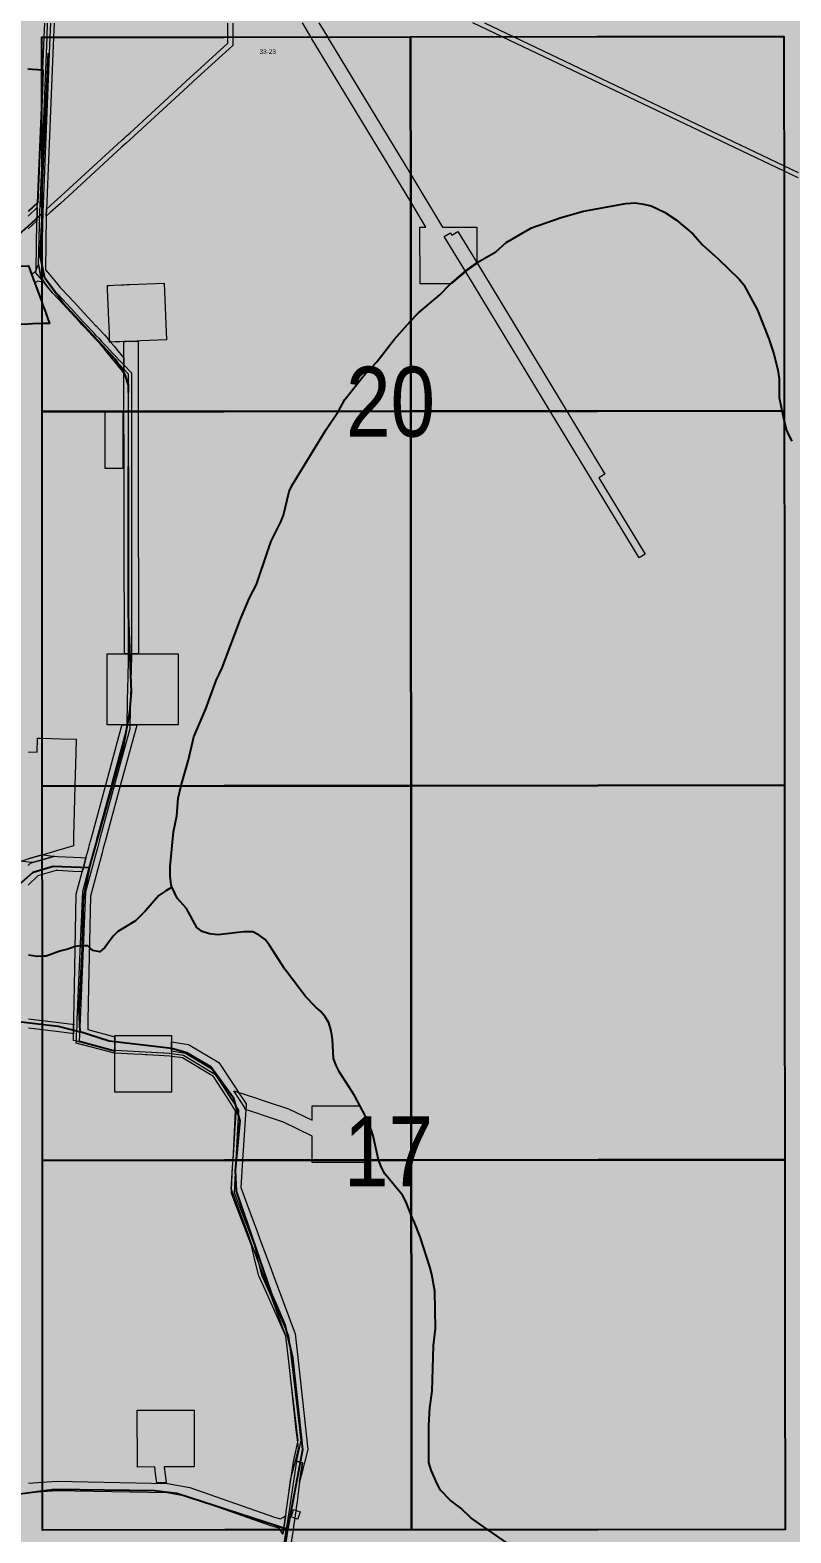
# Model space of a CAD drawing. Extents: x 520549 to 522128, y 6027808 to 6029983.
# Drawn here: x 520816.8 to 520980.3, y 6028506.5 to 6028829.4 of the extents above; entities that cross this region are included whole.
import ezdxf
from ezdxf.enums import TextEntityAlignment as Align

# ---------------------------------------------------------------- set-up
doc = ezdxf.new("R2010")
doc.units = 0
doc.header["$LTSCALE"] = 5
doc.linetypes.add('DASHED2', pattern=[9.525, 6.35, -3.175])
doc.layers.add('AS-ROUTEMAP', color=35, linetype='Continuous', lineweight=0)
for name, color, linetype in [('DML', 35, 'Continuous'), ('Quarters', 8, 'Continuous'), ('RoadSeg', 57, 'DASHED2'), ('S-7', 6, 'Continuous'), ('T-WATER', 160, 'Continuous'), ('T-WATER-H', 133, 'Continuous')]:
    doc.layers.add(name, color=color, linetype=linetype)
doc.layers.add('ROUTE-MAP-BACKGROUND-H', color=7, linetype='Continuous', true_color=0xf0ebff)
doc.styles.add('120', font='ARIALN.TTF', dxfattribs={"height": 13})
doc.styles.add('80L', font='ARIALN.TTF', dxfattribs={"height": 10})

msp = doc.modelspace()

# ---------------------------------------------------------------- hatches: boundary and pattern name
at = {"layer": 'ROUTE-MAP-BACKGROUND-H'}
h = msp.add_hatch(color=256, dxfattribs=at)
h.dxf.hatch_style = 1
h.paths.add_polyline_path([(520630.49, 6029199.99), (520630.49, 6029147.72), (520648.82, 6029147.71), (520648.95, 6028175.05), (521624.83, 6028176.24), (521907.38, 6028177.2), (521907.38, 6029199.99)])
at = {"layer": 'T-WATER-H'}
h = msp.add_hatch(color=256, dxfattribs=at)
h.dxf.hatch_style = 1
h.paths.add_polyline_path([(521305.77, 6028449.09), (521292.35, 6028437.71), (521291.02, 6028437.28), (521289.68, 6028436.46), (521288.58, 6028435.42), (521287.86, 6028434.11), (521287.65, 6028432.3), (521288.84, 6028424.1), (521288.99, 6028423.03), (521289.17, 6028421.04), (521289.1, 6028419), (521288.7, 6028417.39), (521286.4, 6028411.42), (521285.52, 6028410.14), (521284.25, 6028409.33), (521277.64, 6028407.15), (521272.17, 6028406.04), (521267.29, 6028404.36), (521260.61, 6028400.4), (521257.1, 6028397.63), (521254.33, 6028396), (521249.7, 6028393.99), (521244.89, 6028392.4), (521243.19, 6028391.99), (521241.3, 6028391.71), (521237.17, 6028391.56), (521235.35, 6028391.71), (521233.6, 6028392.05), (521227.53, 6028394.21), (521226.21, 6028395.02), (521225.12, 6028395.95), (521223.88, 6028397.53), (521221.67, 6028400.78), (521217.77, 6028405.34), (521215.61, 6028406.6), (521212.29, 6028408.4), (521209.81, 6028410.11), (521208.88, 6028411.22), (521206.31, 6028417.26), (521204.98, 6028424.02), (521204.89, 6028424.46), (521204.67, 6028426.52), (521204.22, 6028441.04), (521203.26, 6028453.18), (521203, 6028463.58), (521203.27, 6028467.3), (521203.74, 6028468.96), (521204.81, 6028471.97), (521206.21, 6028474.69), (521208.02, 6028477.05), (521212.29, 6028481.06), (521212.98, 6028482.44), (521212.37, 6028483.98), (521204.29, 6028486.37), (521195.05, 6028489.56), (521193.78, 6028490.36), (521192.64, 6028491.35), (521189.59, 6028494.57), (521186.03, 6028497.37), (521181.95, 6028499.85), (521180.53, 6028500.55), (521178.92, 6028501.08), (521177.12, 6028501.36), (521175.11, 6028501.25), (521171.95, 6028500.08), (521170.2, 6028499.62), (521161.45, 6028497.68), (521158.43, 6028496.56), (521156.94, 6028495.84), (521155.62, 6028494.96), (521154.53, 6028493.97), (521152.62, 6028491.69), (521151.92, 6028490.32), (521150.99, 6028487.14), (521150.33, 6028485.69), (521147.4, 6028480.23), (521146.51, 6028478.98), (521144.53, 6028476.73), (521143.62, 6028475.69), (521142.37, 6028474.73), (521141.52, 6028474.33), (521136.47, 6028471.94), (521135.17, 6028471.12), (521131.94, 6028467.76), (521130.84, 6028466.82), (521128.33, 6028465.17), (521125.63, 6028463.66), (521122.74, 6028462.38), (521118.81, 6028460.11), (521116.89, 6028459.86), (521115.37, 6028459.28), (521112.67, 6028457.71), (521109.01, 6028454.9), (521107.69, 6028454.1), (521100.71, 6028450.46), (521099.14, 6028449.84), (521097.29, 6028449.82), (521095.53, 6028450.13), (521092.38, 6028451.02), (521090.54, 6028451.15), (521088.6, 6028450.99), (521086.74, 6028450.67), (521080.27, 6028448.71), (521074.11, 6028448.39), (521072.24, 6028448.17), (521068.64, 6028447.42), (521065.32, 6028446.35), (521063.83, 6028445.69), (521061.27, 6028444.07), (521057.34, 6028441.36), (521055.94, 6028440.67), (521049.29, 6028438.45), (521047.82, 6028437.82), (521046.52, 6028437.04), (521044.14, 6028435.23), (521042.61, 6028434.52), (521029.02, 6028430.96), (521027.12, 6028430.76), (521025.07, 6028430.81), (521021.48, 6028431.41), (521017.21, 6028433.17), (521015.91, 6028434.02), (521014.72, 6028435.05), (521012.74, 6028437.25), (521009.28, 6028440.21), (521007.22, 6028442.24), (521002.32, 6028445.7), (521000.83, 6028446.4), (520996.09, 6028447.84), (520989.09, 6028451.03), (520985.71, 6028453.03), (520981.98, 6028454.22), (520978.96, 6028455.56), (520978.26, 6028455.87), (520975.72, 6028457.34), (520972.13, 6028460.13), (520970.23, 6028462.35), (520967.31, 6028467.75), (520966.21, 6028470.72), (520965.76, 6028474.59), (520965.49, 6028480.64), (520965.22, 6028482.53), (520964.47, 6028483.8), (520961.95, 6028485.43), (520959.02, 6028486.61), (520954.28, 6028487.92), (520949.79, 6028489.59), (520941.66, 6028491.85), (520940.21, 6028492.41), (520936.03, 6028494.35), (520929.16, 6028497.97), (520922.6, 6028502.02), (520919.44, 6028504.21), (520915.09, 6028507.22), (520911.49, 6028509.72), (520909.36, 6028511.78), (520907.05, 6028513.49), (520904.98, 6028515.67), (520904.24, 6028517), (520902.98, 6028519.96), (520902.45, 6028521.59), (520902.47, 6028529.64), (520902.72, 6028533.38), (520903.2, 6028536.93), (520903.51, 6028546.74), (520903.89, 6028550.39), (520903.73, 6028558.41), (520903.15, 6028562.02), (520902.69, 6028563.67), (520900.62, 6028570.09), (520899.4, 6028573.15), (520898.64, 6028574.87), (520898.61, 6028574.94), (520897.56, 6028577.69), (520896.81, 6028579.06), (520893.05, 6028583.62), (520892.29, 6028585.02), (520891.68, 6028586.65), (520890.5, 6028591.78), (520889.44, 6028594.95), (520886.48, 6028600.44), (520883.27, 6028605.5), (520882.54, 6028606.88), (520881.97, 6028608.43), (520881.74, 6028612.48), (520881.47, 6028614.39), (520880.97, 6028616.05), (520880.23, 6028617.34), (520879.27, 6028618.55), (520878.11, 6028619.53), (520875.99, 6028621.76), (520875.1, 6028622.91), (520871.55, 6028627.6), (520868.2, 6028632.84), (520867.3, 6028634), (520866.05, 6028634.9), (520864.67, 6028635.61), (520862.69, 6028635.63), (520857.12, 6028634.99), (520855.32, 6028635.21), (520853.8, 6028635.72), (520852.62, 6028636.54), (520850.42, 6028640.62), (520848.43, 6028642.9), (520847.23, 6028645.28), (520847.08, 6028645.71), (520846.87, 6028647.61), (520846.89, 6028649.67), (520847.61, 6028657.13), (520848.3, 6028660.54), (520848.63, 6028664.35), (520849.22, 6028667.06), (520850.85, 6028672.56), (520851.96, 6028677.55), (520854.52, 6028683.58), (520856.75, 6028689.65), (520858.09, 6028692.33), (520862.04, 6028702.83), (520863.93, 6028707.4), (520865.43, 6028710.29), (520867.87, 6028717.53), (520867.99, 6028717.88), (520868.14, 6028718.33), (520868.42, 6028719.13), (520868.57, 6028719.56), (520870.67, 6028723.72), (520871.25, 6028725.18), (520872.47, 6028730.24), (520873.1, 6028731.62), (520880.39, 6028743.57), (520883.04, 6028747.55), (520884.44, 6028750.03), (520888.3, 6028754.92), (520891.29, 6028758.12), (520895.04, 6028762.95), (520898.49, 6028766.81), (520900.23, 6028768.62), (520904.87, 6028772.53), (520907, 6028774.76), (520910.51, 6028777.73), (520912.89, 6028779.44), (520916.87, 6028781.77), (520919.13, 6028783.74), (520924.53, 6028786.9), (520930.88, 6028789.16), (520935.74, 6028790.52), (520944.79, 6028792.14), (520946.81, 6028792.26), (520948.6, 6028792.02), (520950.24, 6028791.63), (520953.09, 6028790.26), (520955.63, 6028788.63), (520959.18, 6028785.64), (520961.27, 6028783.29), (520964.68, 6028780.27), (520969.17, 6028775.86), (520970.14, 6028774.64), (520973.1, 6028769.21), (520975.54, 6028763.05), (520976.62, 6028759.83), (520977.49, 6028756.36), (520977.73, 6028754.43), (520977.78, 6028750.43), (520978.36, 6028747.64), (520978.74, 6028745.64), (520979.33, 6028743.41), (520979.76, 6028742.42), (520980.45, 6028741.05), (520981.77, 6028739.3), (520984.4, 6028736.79), (520986.85, 6028735.08), (520989.94, 6028734.07), (520992.84, 6028732.88), (520996.35, 6028732.15), (521001.93, 6028731.53), (521006.98, 6028730.58), (521008.88, 6028730.42), (521020.97, 6028730.5), (521022.77, 6028730.22), (521026.11, 6028729.53), (521035.28, 6028726.18), (521037.25, 6028726.31), (521038.94, 6028726.77), (521040.08, 6028727.73), (521042.69, 6028731.37), (521043.76, 6028732.33), (521046.51, 6028733.75), (521049.64, 6028734.85), (521054.77, 6028736.03), (521056.71, 6028736.25), (521061, 6028736.27), (521062.72, 6028736.17), (521064.3, 6028735.68), (521067.05, 6028734.22), (521069.52, 6028732.47), (521070.6, 6028731.51), (521073.6, 6028728.21), (521075.39, 6028725.72), (521077.49, 6028723.47), (521080.06, 6028719.63), (521080.48, 6028719.23), (521081.28, 6028718.46), (521081.71, 6028718.03), (521082.06, 6028717.66), (521083.31, 6028716.39), (521085.1, 6028713.92), (521088.18, 6028710.35), (521093.65, 6028702.91), (521097.06, 6028699.76), (521100.04, 6028696.26), (521102.23, 6028694.18), (521103.21, 6028692.97), (521105.82, 6028689.06), (521108.66, 6028685.37), (521110.8, 6028683.11), (521113.56, 6028679.57), (521116.76, 6028676.27), (521118.48, 6028673.57), (521121.3, 6028670.01), (521122.92, 6028667.33), (521125.28, 6028663.27), (521127.88, 6028659.25), (521130.18, 6028654.89), (521133.4, 6028649.3), (521134.14, 6028647.85), (521135.41, 6028644.6), (521136.21, 6028643.12), (521138.95, 6028639.3), (521141.34, 6028636.63), (521144.37, 6028633.69), (521148.09, 6028631.25), (521154.14, 6028626.61), (521161.1, 6028620.79), (521167.44, 6028616), (521171.44, 6028613.69), (521175.94, 6028611.9), (521177.55, 6028611.46), (521184.6, 6028610.33), (521192.29, 6028607.72), (521196.68, 6028605.6), (521201.41, 6028603.88), (521205.73, 6028601.78), (521208.35, 6028600.23), (521210.77, 6028598.32), (521214.71, 6028595.82), (521217.02, 6028593.66), (521220.48, 6028590.79), (521223.32, 6028586.97), (521223.65, 6028586.61), (521224.32, 6028585.89), (521228.64, 6028581.55), (521232.18, 6028578.57), (521237.41, 6028573.13), (521242.07, 6028567.2), (521243.78, 6028564.47), (521248.71, 6028558.58), (521249.82, 6028557.6), (521253.58, 6028554.86), (521255.73, 6028552.86), (521257.1, 6028551.95), (521261.39, 6028550.07), (521263.98, 6028548.24), (521267.12, 6028544.97), (521270.02, 6028541.28), (521273.31, 6028538.1), (521277.58, 6028533.63), (521282.68, 6028527.81), (521283.34, 6028526.37), (521285.18, 6028519.42), (521285.81, 6028517.73), (521287.98, 6028513.53), (521290.45, 6028507.58), (521291.96, 6028504.63), (521292, 6028504.57), (521294.58, 6028500.64), (521295.27, 6028499.28), (521296.11, 6028498.09), (521297.12, 6028497.07), (521298.69, 6028494.13), (521304.02, 6028487.18), (521305.51, 6028485.62), (521307.05, 6028483.69), (521309.16, 6028480.79), (521311.54, 6028476.82), (521314.16, 6028473.06), (521316.54, 6028468.92), (521317.13, 6028467.32), (521316.94, 6028465.47), (521315.46, 6028462.81), (521313.75, 6028458.33), (521312.87, 6028457.18), (521310.67, 6028454.95), (521308.9, 6028452.63), (521307.1, 6028450.77)])
h = msp.add_hatch(color=256, dxfattribs=at)
h.dxf.hatch_style = 1
h.paths.add_polyline_path([(521305.77, 6028449.09), (521292.35, 6028437.71), (521291.02, 6028437.28), (521289.68, 6028436.46), (521288.58, 6028435.42), (521287.86, 6028434.11), (521287.65, 6028432.3), (521288.84, 6028424.1), (521288.99, 6028423.03), (521289.17, 6028421.04), (521289.1, 6028419), (521288.7, 6028417.39), (521286.4, 6028411.42), (521285.52, 6028410.14), (521284.25, 6028409.33), (521277.64, 6028407.15), (521272.17, 6028406.04), (521267.29, 6028404.36), (521260.61, 6028400.4), (521257.1, 6028397.63), (521254.33, 6028396), (521249.7, 6028393.99), (521244.89, 6028392.4), (521243.19, 6028391.99), (521241.3, 6028391.71), (521237.17, 6028391.56), (521235.35, 6028391.71), (521233.6, 6028392.05), (521227.53, 6028394.21), (521226.21, 6028395.02), (521225.12, 6028395.95), (521223.88, 6028397.53), (521221.67, 6028400.78), (521217.77, 6028405.34), (521215.61, 6028406.6), (521212.29, 6028408.4), (521209.81, 6028410.11), (521208.88, 6028411.22), (521206.31, 6028417.26), (521204.98, 6028424.02), (521204.89, 6028424.46), (521204.67, 6028426.52), (521204.22, 6028441.04), (521203.26, 6028453.18), (521203, 6028463.58), (521203.27, 6028467.3), (521203.74, 6028468.96), (521204.81, 6028471.97), (521206.21, 6028474.69), (521208.02, 6028477.05), (521212.29, 6028481.06), (521212.98, 6028482.44), (521212.37, 6028483.98), (521204.29, 6028486.37), (521195.05, 6028489.56), (521193.78, 6028490.36), (521192.64, 6028491.35), (521189.59, 6028494.57), (521186.03, 6028497.37), (521181.95, 6028499.85), (521180.53, 6028500.55), (521178.92, 6028501.08), (521177.12, 6028501.36), (521175.11, 6028501.25), (521171.95, 6028500.08), (521170.2, 6028499.62), (521161.45, 6028497.68), (521158.43, 6028496.56), (521156.94, 6028495.84), (521155.62, 6028494.96), (521154.53, 6028493.97), (521152.62, 6028491.69), (521151.92, 6028490.32), (521150.99, 6028487.14), (521150.33, 6028485.69), (521147.4, 6028480.23), (521146.51, 6028478.98), (521144.53, 6028476.73), (521143.62, 6028475.69), (521142.37, 6028474.73), (521141.52, 6028474.33), (521136.47, 6028471.94), (521135.17, 6028471.12), (521131.94, 6028467.76), (521130.84, 6028466.82), (521128.33, 6028465.17), (521125.63, 6028463.66), (521122.74, 6028462.38), (521118.81, 6028460.11), (521116.89, 6028459.86), (521115.37, 6028459.28), (521112.67, 6028457.71), (521109.01, 6028454.9), (521107.69, 6028454.1), (521100.71, 6028450.46), (521099.14, 6028449.84), (521097.29, 6028449.82), (521095.53, 6028450.13), (521092.38, 6028451.02), (521090.54, 6028451.15), (521088.6, 6028450.99), (521086.74, 6028450.67), (521080.27, 6028448.71), (521074.11, 6028448.39), (521072.24, 6028448.17), (521068.64, 6028447.42), (521065.32, 6028446.35), (521063.83, 6028445.69), (521061.27, 6028444.07), (521057.34, 6028441.36), (521055.94, 6028440.67), (521049.29, 6028438.45), (521047.82, 6028437.82), (521046.52, 6028437.04), (521044.14, 6028435.23), (521042.61, 6028434.52), (521029.02, 6028430.96), (521027.12, 6028430.76), (521025.07, 6028430.81), (521021.48, 6028431.41), (521017.21, 6028433.17), (521015.91, 6028434.02), (521014.72, 6028435.05), (521012.74, 6028437.25), (521009.28, 6028440.21), (521007.22, 6028442.24), (521002.32, 6028445.7), (521000.83, 6028446.4), (520996.09, 6028447.84), (520989.09, 6028451.03), (520985.71, 6028453.03), (520981.98, 6028454.22), (520978.96, 6028455.56), (520978.26, 6028455.87), (520975.72, 6028457.34), (520972.13, 6028460.13), (520970.23, 6028462.35), (520967.31, 6028467.75), (520966.21, 6028470.72), (520965.76, 6028474.59), (520965.49, 6028480.64), (520965.22, 6028482.53), (520964.47, 6028483.8), (520961.95, 6028485.43), (520959.02, 6028486.61), (520954.28, 6028487.92), (520949.79, 6028489.59), (520941.66, 6028491.85), (520940.21, 6028492.41), (520936.03, 6028494.35), (520929.16, 6028497.97), (520922.6, 6028502.02), (520919.44, 6028504.21), (520915.09, 6028507.22), (520911.49, 6028509.72), (520909.36, 6028511.78), (520907.05, 6028513.49), (520904.98, 6028515.67), (520904.24, 6028517), (520902.98, 6028519.96), (520902.45, 6028521.59), (520902.47, 6028529.64), (520902.72, 6028533.38), (520903.2, 6028536.93), (520903.51, 6028546.74), (520903.89, 6028550.39), (520903.73, 6028558.41), (520903.15, 6028562.02), (520902.69, 6028563.67), (520900.62, 6028570.09), (520899.4, 6028573.15), (520898.64, 6028574.87), (520898.61, 6028574.94), (520897.56, 6028577.69), (520896.81, 6028579.06), (520893.05, 6028583.62), (520892.29, 6028585.02), (520891.68, 6028586.65), (520890.5, 6028591.78), (520889.44, 6028594.95), (520886.48, 6028600.44), (520883.27, 6028605.5), (520882.54, 6028606.88), (520881.97, 6028608.43), (520881.74, 6028612.48), (520881.47, 6028614.39), (520880.97, 6028616.05), (520880.23, 6028617.34), (520879.27, 6028618.55), (520878.11, 6028619.53), (520875.99, 6028621.76), (520875.1, 6028622.91), (520871.55, 6028627.6), (520868.2, 6028632.84), (520867.3, 6028634), (520866.05, 6028634.9), (520864.67, 6028635.61), (520862.69, 6028635.63), (520857.12, 6028634.99), (520855.32, 6028635.21), (520853.8, 6028635.72), (520852.62, 6028636.54), (520850.42, 6028640.62), (520848.43, 6028642.9), (520847.23, 6028645.28), (520847.08, 6028645.71), (520846.87, 6028647.61), (520846.89, 6028649.67), (520847.61, 6028657.13), (520848.3, 6028660.54), (520848.63, 6028664.35), (520849.22, 6028667.06), (520850.85, 6028672.56), (520851.96, 6028677.55), (520854.52, 6028683.58), (520856.75, 6028689.65), (520858.09, 6028692.33), (520862.04, 6028702.83), (520863.93, 6028707.4), (520865.43, 6028710.29), (520867.87, 6028717.53), (520867.99, 6028717.88), (520868.14, 6028718.33), (520868.42, 6028719.13), (520868.57, 6028719.56), (520870.67, 6028723.72), (520871.25, 6028725.18), (520872.47, 6028730.24), (520873.1, 6028731.62), (520880.39, 6028743.57), (520883.04, 6028747.55), (520884.44, 6028750.03), (520888.3, 6028754.92), (520891.29, 6028758.12), (520895.04, 6028762.95), (520898.49, 6028766.81), (520900.23, 6028768.62), (520904.87, 6028772.53), (520907, 6028774.76), (520910.51, 6028777.73), (520912.89, 6028779.44), (520916.87, 6028781.77), (520919.13, 6028783.74), (520924.53, 6028786.9), (520930.88, 6028789.16), (520935.74, 6028790.52), (520944.79, 6028792.14), (520946.81, 6028792.26), (520948.6, 6028792.02), (520950.24, 6028791.63), (520953.09, 6028790.26), (520955.63, 6028788.63), (520959.18, 6028785.64), (520961.27, 6028783.29), (520964.68, 6028780.27), (520969.17, 6028775.86), (520970.14, 6028774.64), (520973.1, 6028769.21), (520975.54, 6028763.05), (520976.62, 6028759.83), (520977.49, 6028756.36), (520977.73, 6028754.43), (520977.78, 6028750.43), (520978.36, 6028747.64), (520978.74, 6028745.64), (520979.33, 6028743.41), (520979.76, 6028742.42), (520980.45, 6028741.05), (520981.77, 6028739.3), (520984.4, 6028736.79), (520986.85, 6028735.08), (520989.94, 6028734.07), (520992.84, 6028732.88), (520996.35, 6028732.15), (521001.93, 6028731.53), (521006.98, 6028730.58), (521008.88, 6028730.42), (521020.97, 6028730.5), (521022.77, 6028730.22), (521026.11, 6028729.53), (521035.28, 6028726.18), (521037.25, 6028726.31), (521038.94, 6028726.77), (521040.08, 6028727.73), (521042.69, 6028731.37), (521043.76, 6028732.33), (521046.51, 6028733.75), (521049.64, 6028734.85), (521054.77, 6028736.03), (521056.71, 6028736.25), (521061, 6028736.27), (521062.72, 6028736.17), (521064.3, 6028735.68), (521067.05, 6028734.22), (521069.52, 6028732.47), (521070.6, 6028731.51), (521073.6, 6028728.21), (521075.39, 6028725.72), (521077.49, 6028723.47), (521080.06, 6028719.63), (521080.48, 6028719.23), (521081.28, 6028718.46), (521081.71, 6028718.03), (521082.06, 6028717.66), (521083.31, 6028716.39), (521085.1, 6028713.92), (521088.18, 6028710.35), (521093.65, 6028702.91), (521097.06, 6028699.76), (521100.04, 6028696.26), (521102.23, 6028694.18), (521103.21, 6028692.97), (521105.82, 6028689.06), (521108.66, 6028685.37), (521110.8, 6028683.11), (521113.56, 6028679.57), (521116.76, 6028676.27), (521118.48, 6028673.57), (521121.3, 6028670.01), (521122.92, 6028667.33), (521125.28, 6028663.27), (521127.88, 6028659.25), (521130.18, 6028654.89), (521133.4, 6028649.3), (521134.14, 6028647.85), (521135.41, 6028644.6), (521136.21, 6028643.12), (521138.95, 6028639.3), (521141.34, 6028636.63), (521144.37, 6028633.69), (521148.09, 6028631.25), (521154.14, 6028626.61), (521161.1, 6028620.79), (521167.44, 6028616), (521171.44, 6028613.69), (521175.94, 6028611.9), (521177.55, 6028611.46), (521184.6, 6028610.33), (521192.29, 6028607.72), (521196.68, 6028605.6), (521201.41, 6028603.88), (521205.73, 6028601.78), (521208.35, 6028600.23), (521210.77, 6028598.32), (521214.71, 6028595.82), (521217.02, 6028593.66), (521220.48, 6028590.79), (521223.32, 6028586.97), (521223.65, 6028586.61), (521224.32, 6028585.89), (521228.64, 6028581.55), (521232.18, 6028578.57), (521237.41, 6028573.13), (521242.07, 6028567.2), (521243.78, 6028564.47), (521248.71, 6028558.58), (521249.82, 6028557.6), (521253.58, 6028554.86), (521255.73, 6028552.86), (521257.1, 6028551.95), (521261.39, 6028550.07), (521263.98, 6028548.24), (521267.12, 6028544.97), (521270.02, 6028541.28), (521273.31, 6028538.1), (521277.58, 6028533.63), (521282.68, 6028527.81), (521283.34, 6028526.37), (521285.18, 6028519.42), (521285.81, 6028517.73), (521287.98, 6028513.53), (521290.45, 6028507.58), (521291.96, 6028504.63), (521292, 6028504.57), (521294.58, 6028500.64), (521295.27, 6028499.28), (521296.11, 6028498.09), (521297.12, 6028497.07), (521298.69, 6028494.13), (521304.02, 6028487.18), (521305.51, 6028485.62), (521307.05, 6028483.69), (521309.16, 6028480.79), (521311.54, 6028476.82), (521314.16, 6028473.06), (521316.54, 6028468.92), (521317.13, 6028467.32), (521316.94, 6028465.47), (521315.46, 6028462.81), (521313.75, 6028458.33), (521312.87, 6028457.18), (521310.67, 6028454.95), (521308.9, 6028452.63), (521307.1, 6028450.77)])

# ---------------------------------------------------------------- linework, layer by layer
at = {"layer": 'AS-ROUTEMAP', "flags": 128}
for points in [[(520821.96, 6028830.89), (520821.84, 6028827.87), (520820.33, 6028790.89), (520820.27, 6028789.39), (520820.09, 6028777.91), (520820.53, 6028777.39), (520820.62, 6028777.28), (520822.72, 6028774.7), (520823.21, 6028774.17), (520823.56, 6028773.8), (520826.25, 6028770.91), (520827.64, 6028769.42), (520828.33, 6028768.67), (520828.41, 6028768.58), (520830.14, 6028766.72), (520830.8, 6028766.01), (520831.05, 6028765.75), (520831.6, 6028765.16), (520832.78, 6028763.89), (520833.28, 6028763.36), (520833.6, 6028762.97), (520833.87, 6028762.64), (520834.1, 6028762.36), (520834.84, 6028761.46), (520835.66, 6028760.47), (520835.95, 6028760.12), (520836.71, 6028759.2), (520836.93, 6028758.93), (520836.94, 6028757.44), (520836.94, 6028756.55), (520836.94, 6028756.55), (520836.94, 6028755.8), (520836.72, 6028756.07), (520835.95, 6028756.98), (520835.13, 6028757.98), (520834.31, 6028758.97), (520833.07, 6028760.46), (520832.27, 6028761.45), (520831.77, 6028762.02), (520831.6, 6028762.21), (520830.88, 6028762.98), (520830.13, 6028763.78), (520829.33, 6028764.62), (520828.39, 6028765.65), (520827.98, 6028766.1), (520827.49, 6028766.63), (520826.35, 6028767.85), (520825.67, 6028768.57), (520822.83, 6028771.62), (520821.69, 6028772.85), (520820.4, 6028774.41), (520819.75, 6028775.2), (520819.69, 6028775.27), (520819.37, 6028775.66), (520818.05, 6028777.25), (520818.06, 6028777.75), (520818.21, 6028788.41), (520818.29, 6028790.3), (520818.33, 6028791.25), (520818.37, 6028792.26), (520819.35, 6028816.2), (520819.53, 6028820.71), (520819.54, 6028820.88), (520819.83, 6028827.87), (520819.95, 6028830.89)], [(520871.12, 6028506.2), (520871.26, 6028507.11), (520871.28, 6028507.25), (520871.45, 6028508.4), (520871.63, 6028509.62), (520871.72, 6028510.18), (520871.82, 6028511), (520871.97, 6028512.01), (520872.12, 6028513.01), (520872.34, 6028514.53), (520873.41, 6028521.76), (520873.46, 6028522.11), (520874.29, 6028525.95), (520874.38, 6028526.37), (520874.13, 6028528.54), (520873.97, 6028529.89), (520872.75, 6028540.11), (520872.37, 6028543.33), (520871.73, 6028548.75), (520867.42, 6028558.4), (520865.93, 6028561.73), (520865.19, 6028564.77), (520864.34, 6028568.26), (520862.93, 6028571.96), (520860.87, 6028577.36), (520860.04, 6028579.51), (520860.08, 6028580.29), (520860.32, 6028585.08), (520860.41, 6028586.55), (520860.95, 6028597.18), (520859.13, 6028600), (520856.21, 6028604.53), (520849.56, 6028608.53), (520847.15, 6028608.88), (520846.75, 6028608.94), (520841.97, 6028609.2), (520841.61, 6028609.22), (520840.88, 6028609.26), (520839.06, 6028609.36), (520835, 6028609.57), (520834.61, 6028609.6), (520826.71, 6028611.72), (520826.73, 6028612.14), (520826.79, 6028613.58), (520826.87, 6028615.31), (520826.93, 6028616.81), (520828.1, 6028644.31), (520829.37, 6028648.99), (520829.64, 6028649.99), (520830.48, 6028653.09), (520830.75, 6028654.07), (520831.12, 6028655.46), (520831.15, 6028655.54), (520834.25, 6028666.98), (520834.59, 6028668.23), (520837.61, 6028679.32), (520837.63, 6028680.11), (520837.64, 6028680.45), (520837.82, 6028688.73), (520837.85, 6028689.74), (520837.96, 6028694.74), (520837.96, 6028695.37), (520837.95, 6028705.62), (520837.94, 6028736.16), (520837.94, 6028736.92), (520837.94, 6028747.43), (520837.94, 6028755.5), (520836.94, 6028756.55), (520836.72, 6028756.79), (520835.95, 6028757.59), (520835.21, 6028758.37), (520834.37, 6028759.26), (520833.1, 6028760.61), (520832.27, 6028761.46), (520831.77, 6028762.02), (520831.6, 6028762.21), (520830.88, 6028762.98), (520830.13, 6028763.78), (520829.33, 6028764.62), (520828.39, 6028765.65), (520827.98, 6028766.1), (520827.49, 6028766.63), (520826.35, 6028767.85), (520825.67, 6028768.57), (520822.83, 6028771.62), (520821.69, 6028772.85), (520820.41, 6028774.5), (520819.88, 6028775.18), (520819.7, 6028775.44), (520819.37, 6028775.89), (520819.3, 6028775.99), (520819.1, 6028776.27), (520818.79, 6028778.04), (520818.61, 6028779.02), (520818.9, 6028790.27), (520819.36, 6028801.46), (520820.44, 6028827.87), (520820.56, 6028830.89)], [(520821.17, 6028830.89), (520821.05, 6028827.87), (520819.51, 6028790.25), (520819.36, 6028784.53), (520819.23, 6028779.07), (520819.37, 6028778.27), (520819.67, 6028776.51), (520819.74, 6028776.43), (520820.45, 6028775.49), (520822.16, 6028773.24), (520822.8, 6028772.55), (520826.32, 6028768.77), (520828.29, 6028766.66), (520828.35, 6028766.59), (520829.2, 6028765.68), (520829.78, 6028765.04), (520830.13, 6028764.68), (520830.88, 6028763.87), (520831.6, 6028763.11), (520832.23, 6028762.43), (520832.42, 6028762.22), (520833.26, 6028761.33), (520834.53, 6028759.99), (520835.37, 6028759.1), (520835.96, 6028758.48), (520836.72, 6028757.67), (520836.94, 6028757.44), (520838.55, 6028755.74), (520838.55, 6028747.43), (520838.55, 6028736.91), (520838.55, 6028736.15), (520838.57, 6028695.37), (520838.57, 6028694.73), (520838.45, 6028689.67), (520838.43, 6028688.67), (520838.24, 6028680.11), (520838.22, 6028679.24), (520834.89, 6028666.98), (520831.73, 6028655.37), (520831.72, 6028655.31), (520831.33, 6028653.9), (520831.07, 6028652.93), (520828.71, 6028644.2), (520827.53, 6028616.75), (520827.46, 6028615.25), (520827.43, 6028614.43), (520827.38, 6028613.39), (520827.33, 6028612.18), (520834.7, 6028610.19), (520835, 6028610.18), (520837.69, 6028610.03), (520840.24, 6028609.89), (520846.84, 6028609.53), (520847.15, 6028609.49), (520849.76, 6028609.11), (520856.64, 6028604.97), (520859.95, 6028599.83), (520861, 6028598.21), (520861.17, 6028597.95), (520861.56, 6028597.34), (520861, 6028586.55), (520860.64, 6028579.6), (520861.43, 6028577.57), (520864.92, 6028568.44), (520865.76, 6028564.98), (520866.5, 6028561.93), (520868.81, 6028556.75), (520872.31, 6028548.91), (520874.63, 6028529.41), (520874.79, 6028528.06), (520874.99, 6028526.34), (520874.05, 6028522), (520874.03, 6028521.88), (520872.91, 6028514.33), (520872.69, 6028512.82), (520872.54, 6028511.81), (520872.39, 6028510.8), (520872.21, 6028509.62), (520872.18, 6028509.44), (520871.96, 6028508.22), (520871.83, 6028507.54), (520871.75, 6028507.11), (520871.74, 6028507.06), (520871.34, 6028504.09)], [(520860.33, 6028830.92), (520860.33, 6028827.91), (520860.34, 6028827.54), (520860.34, 6028826.12), (520852.77, 6028819.18), (520849.73, 6028816.39), (520838.2, 6028805.83), (520837.44, 6028805.13), (520836.98, 6028804.71), (520836.44, 6028804.22), (520826.87, 6028795.44), (520823.3, 6028792.17), (520821.21, 6028790.26), (520821.05, 6028790.1), (520820.27, 6028789.39), (520820.33, 6028790.89), (520821.11, 6028791.61), (520821.28, 6028791.77), (520823.37, 6028793.68), (520826.94, 6028796.96), (520836.44, 6028805.66), (520836.98, 6028806.16), (520837.44, 6028806.58), (520838.2, 6028807.27), (520851.19, 6028819.18), (520853.47, 6028821.27), (520859.27, 6028826.59), (520859.27, 6028827.53), (520859.27, 6028827.91), (520859.26, 6028830.92)], [(520878.87, 6028830.94), (520880.45, 6028828.34), (520880.7, 6028827.93), (520880.93, 6028827.55), (520898.58, 6028798.36), (520898.58, 6028798.36), (520905.41, 6028787.07), (520906.3, 6028787.07), (520906.58, 6028787.07), (520906.93, 6028787.07), (520912.77, 6028787.08), (520912.78, 6028779.43), (520912.78, 6028779.21), (520910.61, 6028777.66), (520910.4, 6028777.48), (520907.32, 6028774.87), (520900.58, 6028774.86), (520900.57, 6028787.06), (520900.97, 6028787.07), (520901.85, 6028787.07), (520898.58, 6028792.47), (520877.36, 6028827.55), (520877.14, 6028827.92), (520876.89, 6028828.34), (520875.31, 6028830.94)], [(520981.82, 6028797.64), (520978.81, 6028799.08), (520918.25, 6028827.96), (520911.94, 6028830.98)], [(520914.41, 6028830.98), (520920.73, 6028827.97), (520978.8, 6028800.26), (520981.82, 6028798.82)], [(520816.34, 6028789.43), (520818.33, 6028791.25), (520818.29, 6028790.3), (520818.21, 6028788.41), (520816.34, 6028786.7)], [(520816.39, 6028674.32), (520818.33, 6028674.27), (520818.4, 6028677.27), (520819.41, 6028677.25), (520823.3, 6028677.13), (520826.7, 6028677.06), (520826.7, 6028677.06), (520826.62, 6028674.02), (520826.42, 6028666.97), (520826.13, 6028656.13), (520826.11, 6028654.09), (520822.98, 6028653.19), (520822.69, 6028653.1), (520821.54, 6028652.77), (520819.6, 6028652.21), (520819.56, 6028652.2), (520819.42, 6028652.16), (520816.4, 6028651.29)], [(520816.41, 6028649.91), (520816.9, 6028650.39), (520817.32, 6028650.51), (520819.42, 6028651.12), (520821.32, 6028651.66), (520821.75, 6028651.79), (520821.92, 6028651.83), (520822.05, 6028651.87), (520822.69, 6028651.84), (520826.09, 6028651.67), (520827.78, 6028651.58), (520828.8, 6028651.53), (520828.39, 6028650.01), (520828.12, 6028649.01), (520828.12, 6028649.01), (520827.98, 6028648.5), (520826.07, 6028648.6), (520822.66, 6028648.79), (520822.41, 6028648.8), (520819.42, 6028647.94), (520818.47, 6028647.67), (520816.41, 6028645.67)], [(520816.42, 6028616.95), (520819.31, 6028616.6), (520819.44, 6028616.58), (520822.41, 6028616.22), (520825.8, 6028615.8), (520825.97, 6028615.78), (520826.16, 6028615.76), (520826.15, 6028615.38), (520826.15, 6028615.38), (520826.12, 6028613.79), (520826.12, 6028613.73), (520825.79, 6028613.77), (520822.4, 6028614.19), (520821.18, 6028614.34), (520819.44, 6028614.55), (520816.42, 6028614.92)], [(520871.12, 6028506.2), (520871.26, 6028507.11), (520871.28, 6028507.25), (520871.45, 6028508.4), (520871.63, 6028509.62), (520871.72, 6028510.19), (520871.82, 6028511), (520871.9, 6028511.46), (520871.97, 6028512.01), (520872.11, 6028513.02), (520872.3, 6028514.54), (520872.73, 6028517.82), (520872.96, 6028518.74), (520873.79, 6028521.94), (520874.03, 6028521.88), (520875.35, 6028521.54), (520874.71, 6028517.45), (520874.24, 6028513.86), (520874.22, 6028513.69), (520874.08, 6028512.71), (520874.03, 6028512.34), (520873.91, 6028511.32), (520873.9, 6028511.2), (520873.77, 6028510.32), (520873.67, 6028509.63), (520873.59, 6028509.14), (520873.49, 6028508.41), (520873.29, 6028507.11), (520872.83, 6028504.09)], [(520816.46, 6028517.14), (520819.48, 6028517.35), (520822.49, 6028517.56), (520846.34, 6028517.12), (520851.14, 6028516.25), (520851.14, 6028516.25), (520869.33, 6028509.83), (520870.61, 6028509.47), (520871.12, 6028509.8), (520871.72, 6028510.18), (520871.63, 6028509.62), (520871.45, 6028508.4), (520871.28, 6028507.25), (520871.26, 6028507.11), (520871.12, 6028506.2), (520870.54, 6028507.11), (520870.31, 6028507.46), (520868.72, 6028507.92), (520850.63, 6028514.29), (520846.14, 6028515.1), (520822.54, 6028515.55), (520819.48, 6028515.33), (520816.47, 6028515.12)]]:
    msp.add_lwpolyline(points, dxfattribs=at)
for points in [[(520908.71, 6028786.14), (520912.78, 6028779.43), (520932.13, 6028747.52), (520940.32, 6028734.01), (520939.02, 6028733.22), (520948.98, 6028716.79), (520947.68, 6028716), (520928.57, 6028747.52), (520910.4, 6028777.48), (520905.79, 6028785.08), (520907.1, 6028785.87), (520907.41, 6028785.36), (520908.71, 6028786.14)], [(520819.37, 6028775.89), (520819.7, 6028775.44), (520819.88, 6028775.18), (520819.69, 6028775.21), (520819.37, 6028775.27), (520818.46, 6028775.44), (520817.8, 6028775.02), (520817.79, 6028775.07), (520817.68, 6028775.36), (520817.09, 6028776.94), (520817.76, 6028777.37), (520817.95, 6028777.5), (520818.61, 6028779.02), (520818.79, 6028778.04), (520819.1, 6028776.27), (520819.3, 6028775.99), (520819.37, 6028775.89)], [(520834.1, 6028762.36), (520833.88, 6028762.35), (520833.87, 6028762.64), (520833.82, 6028764), (520833.75, 6028765.85), (520833.71, 6028766.86), (520833.63, 6028768.87), (520833.45, 6028773.64), (520833.41, 6028774.54), (520833.75, 6028774.55), (520834.82, 6028774.59), (520836.44, 6028774.66), (520837.03, 6028774.68), (520837.51, 6028774.7), (520838.25, 6028774.73), (520845.6, 6028775.02), (520846.08, 6028762.83), (520840.52, 6028762.61), (520839.98, 6028762.59), (520839.76, 6028762.58), (520837.28, 6028762.48), (520836.93, 6028762.47), (520836.06, 6028762.43), (520835.04, 6028762.39), (520834.1, 6028762.36)], [(520840.1, 6028695.37), (520839.79, 6028695.37), (520838.57, 6028695.37), (520838.05, 6028695.37), (520837.96, 6028695.37), (520837.05, 6028695.36), (520837, 6028721.71), (520836.99, 6028729.56), (520836.97, 6028736.18), (520836.97, 6028736.95), (520836.97, 6028737.76), (520836.95, 6028747.43), (520836.94, 6028755.8), (520836.94, 6028756.55), (520836.94, 6028757.44), (520836.93, 6028758.93), (520836.93, 6028761.46), (520836.93, 6028762.47), (520837.28, 6028762.48), (520839.76, 6028762.58), (520839.98, 6028762.59), (520840.01, 6028747.43), (520840.02, 6028736.87), (520840.1, 6028695.37)], [(520835.41, 6028735.23), (520832.91, 6028735.23), (520832.91, 6028738.79), (520832.91, 6028740.65), (520832.91, 6028741.95), (520832.91, 6028747.43), (520835.96, 6028747.43), (520836.72, 6028747.43), (520836.72, 6028737.77), (520836.72, 6028736.95), (520836.72, 6028736.19), (520836.72, 6028735.23), (520836.11, 6028735.23), (520835.41, 6028735.23)], [(520848.6, 6028695.37), (520848.62, 6028680.12), (520841.58, 6028680.12), (520840.54, 6028680.11), (520839.75, 6028680.11), (520838.24, 6028680.11), (520837.63, 6028680.11), (520837.56, 6028680.11), (520836.55, 6028680.11), (520833.37, 6028680.11), (520833.36, 6028689.2), (520833.36, 6028690.2), (520833.35, 6028695.36), (520835.43, 6028695.36), (520836.74, 6028695.36), (520837.05, 6028695.36), (520837.96, 6028695.36), (520838.05, 6028695.36), (520838.57, 6028695.37), (520839.79, 6028695.37), (520840.1, 6028695.37), (520840.55, 6028695.37), (520848.6, 6028695.37)], [(520836.55, 6028680.11), (520837.56, 6028680.11), (520837.63, 6028680.11), (520838.24, 6028680.11), (520839.75, 6028680.11), (520839.58, 6028679.5), (520836.17, 6028666.98), (520832.91, 6028655.04), (520832.51, 6028653.58), (520832.25, 6028652.6), (520829.75, 6028643.32), (520829.37, 6028623.84), (520829.23, 6028616.59), (520829.2, 6028615.08), (520829.19, 6028614.63), (520835, 6028613.08), (520835, 6028612.7), (520835, 6028612.04), (520835, 6028610.99), (520835, 6028610.18), (520835, 6028609.92), (520826.73, 6028612.14), (520826.09, 6028612.31), (520826.12, 6028613.73), (520826.12, 6028613.79), (520826.15, 6028615.38), (520826.16, 6028615.76), (520826.18, 6028616.89), (520826.32, 6028624), (520826.71, 6028643.76), (520827.98, 6028648.5), (520828.12, 6028649.01), (520828.39, 6028650.01), (520828.8, 6028651.53), (520829.31, 6028653.42), (520829.57, 6028654.39), (520829.97, 6028655.86), (520832.99, 6028666.97), (520836.39, 6028679.5), (520836.55, 6028680.11)], [(520819.42, 6028651.12), (520817.32, 6028650.51), (520816.41, 6028650.63), (520814.85, 6028650.85), (520816.4, 6028651.29), (520819.42, 6028652.16), (520819.56, 6028652.2), (520819.6, 6028652.21), (520821.72, 6028651.92), (520822.05, 6028651.87), (520821.92, 6028651.83), (520821.75, 6028651.79), (520821.32, 6028651.66), (520819.42, 6028651.12)], [(520836.61, 6028601.16), (520835.01, 6028601.16), (520835, 6028608.47), (520835, 6028609.57), (520835, 6028609.92), (520835, 6028610.18), (520835, 6028610.99), (520835, 6028612.04), (520835, 6028612.7), (520835, 6028613.08), (520835, 6028613.36), (520835.72, 6028613.36), (520847.15, 6028613.37), (520847.15, 6028612.01), (520847.15, 6028611.69), (520847.15, 6028610.92), (520847.15, 6028609.98), (520847.15, 6028609.49), (520847.15, 6028608.88), (520847.15, 6028604.72), (520847.15, 6028603.02), (520847.15, 6028602.31), (520847.15, 6028601.76), (520847.15, 6028601.17), (520836.61, 6028601.16)], [(520874.91, 6028518.23), (520874.71, 6028517.45), (520875.35, 6028521.54), (520874.03, 6028521.88), (520873.79, 6028521.94), (520874.45, 6028524.51), (520874.29, 6028525.95), (520874, 6028528.63), (520873.85, 6028529.97), (520873.02, 6028537.46), (520872.37, 6028543.33), (520871.77, 6028548.79), (520870.68, 6028551.72), (520868.81, 6028556.75), (520865.76, 6028564.98), (520864.33, 6028568.82), (520863.78, 6028570.3), (520860.08, 6028580.29), (520860.06, 6028580.34), (520860.02, 6028580.44), (520860.08, 6028581.42), (520860.32, 6028585.08), (520860.42, 6028586.55), (520861.17, 6028597.95), (520861.18, 6028598.15), (520861.01, 6028598.41), (520860.07, 6028599.82), (520856.64, 6028604.97), (520855.9, 6028606.08), (520850.16, 6028609.52), (520847.15, 6028609.98), (520847.15, 6028610.92), (520847.15, 6028611.69), (520847.15, 6028612.01), (520850.85, 6028611.44), (520857.32, 6028607.57), (520860.59, 6028602.65), (520861.15, 6028601.81), (520861.61, 6028601.12), (520863.23, 6028598.68), (520863.2, 6028598.27), (520863.15, 6028597.41), (520862.44, 6028586.55), (520862.06, 6028580.73), (520862.51, 6028579.52), (520863.36, 6028577.21), (520865.59, 6028571.21), (520866.19, 6028569.59), (520868.16, 6028564.28), (520869.46, 6028560.78), (520872.37, 6028552.93), (520873.74, 6028549.26), (520874.45, 6028542.89), (520876.05, 6028528.39), (520876.2, 6028527.05), (520876.49, 6028524.37), (520874.91, 6028518.23)], [(520872.35, 6028597.61), (520877.41, 6028595.14), (520877.41, 6028596.67), (520877.41, 6028597.79), (520877.4, 6028598.26), (520887.71, 6028598.27), (520889.54, 6028594.87), (520889.61, 6028594.68), (520889.61, 6028586.57), (520889.61, 6028586.07), (520877.41, 6028586.06), (520877.41, 6028586.56), (520877.41, 6028591.75), (520871.21, 6028594.77), (520868.24, 6028595.74), (520867.14, 6028596.1), (520865.48, 6028596.65), (520864.38, 6028597.01), (520863.71, 6028597.23), (520863.15, 6028597.41), (520862.98, 6028597.46), (520862.99, 6028597.72), (520860.6, 6028601.45), (520861.21, 6028601.25), (520861.61, 6028601.12), (520862.15, 6028600.94), (520863.68, 6028600.44), (520864.78, 6028600.08), (520866.45, 6028599.54), (520867.54, 6028599.18), (520872.35, 6028597.61)], [(520852.03, 6028521.92), (520852.03, 6028520.65), (520851.15, 6028520.65), (520849.2, 6028520.65), (520848.19, 6028520.64), (520846.84, 6028520.64), (520845.61, 6028520.64), (520845.62, 6028520.53), (520845.8, 6028519.02), (520846.01, 6028517.24), (520843.99, 6028517.21), (520843.76, 6028519.14), (520843.58, 6028520.65), (520839.84, 6028520.63), (520839.84, 6028520.88), (520839.83, 6028532.83), (520852.02, 6028532.84), (520852.03, 6028521.92)], [(520874.41, 6028509.7), (520874.31, 6028509.41), (520874.14, 6028509.47), (520874.07, 6028509.49), (520873.61, 6028509.65), (520873.09, 6028509.84), (520872.87, 6028509.91), (520873.09, 6028510.55), (520873.18, 6028510.81), (520873.42, 6028511.5), (520873.87, 6028511.34), (520874.23, 6028511.21), (520874.62, 6028511.08), (520874.86, 6028510.99), (520874.41, 6028509.7)]]:
    msp.add_lwpolyline(points, close=True, dxfattribs=at)
at = {"layer": 'DML'}
msp.add_lwpolyline([(520816.33, 6028821.06), (520819.35, 6028820.89), (520819.54, 6028820.88), (520819.53, 6028820.71), (520819.35, 6028816.2), (520818.37, 6028792.26), (520816.34, 6028790.42)], dxfattribs=at)
msp.add_lwpolyline([(520813.33, 6028766.1), (520808.37, 6028765.91), (520804.66, 6028775.97), (520807.33, 6028778.41), (520816.35, 6028778.75), (520816.43, 6028778.75), (520817.09, 6028776.94), (520817.68, 6028775.36), (520817.79, 6028775.07), (520817.8, 6028775.02), (520819.37, 6028770.77), (520819.49, 6028770.44), (520820.17, 6028768.61), (520820.23, 6028768.43), (520820.25, 6028768.37), (520820.99, 6028766.38), (520819.37, 6028766.32), (520817.3, 6028766.25), (520816.35, 6028766.21), (520813.33, 6028766.1)], close=True, dxfattribs=at)
at = {"layer": 'Quarters', "color": 17}
for points in [[(520858.53, 6028667), (520819.42, 6028666.96), (520819.4, 6028707.19), (520819.38, 6028747.42), (520819.36, 6028787.64), (520819.34, 6028827.87), (520858.45, 6028827.91), (520898.56, 6028827.95), (520938.67, 6028827.99), (520978.78, 6028828.03), (520978.81, 6028787.8), (520978.84, 6028747.57), (520978.88, 6028707.34), (520978.91, 6028667.12), (520938.78, 6028667.08), (520898.66, 6028667.04)], [(520858.62, 6028507.1), (520819.49, 6028507.06), (520819.47, 6028546.28), (520819.45, 6028586.51), (520819.43, 6028626.74), (520819.42, 6028666.96), (520858.53, 6028667), (520898.66, 6028667.04), (520938.78, 6028667.08), (520978.91, 6028667.12), (520978.94, 6028626.89), (520978.97, 6028586.66), (520979, 6028546.43), (520979.03, 6028507.21), (520938.89, 6028507.17), (520898.75, 6028507.14)]]:
    msp.add_lwpolyline(points, close=True, dxfattribs=at)
at = {"layer": 'Quarters'}
for points in [[(520858.5, 6028747.45), (520819.38, 6028747.42), (520819.36, 6028787.64), (520819.34, 6028827.87), (520858.45, 6028827.91), (520898.56, 6028827.95), (520898.59, 6028787.71), (520898.62, 6028747.48)], [(520858.5, 6028747.45), (520819.38, 6028747.42), (520819.36, 6028787.64), (520819.34, 6028827.87), (520858.45, 6028827.91), (520898.56, 6028827.95), (520898.59, 6028787.71), (520898.62, 6028747.48)], [(520938.73, 6028747.53), (520898.62, 6028747.48), (520898.59, 6028787.71), (520898.56, 6028827.95), (520938.67, 6028827.99), (520978.78, 6028828.03), (520978.81, 6028787.8), (520978.84, 6028747.57)], [(520938.73, 6028747.53), (520898.62, 6028747.48), (520898.59, 6028787.71), (520898.56, 6028827.95), (520938.67, 6028827.99), (520978.78, 6028828.03), (520978.81, 6028787.8), (520978.84, 6028747.57)], [(520858.53, 6028667), (520819.42, 6028666.96), (520819.4, 6028707.19), (520819.38, 6028747.42), (520858.5, 6028747.45), (520898.62, 6028747.48), (520898.64, 6028707.26), (520898.66, 6028667.04)], [(520858.53, 6028667), (520819.42, 6028666.96), (520819.4, 6028707.19), (520819.38, 6028747.42), (520858.5, 6028747.45), (520898.62, 6028747.48), (520898.64, 6028707.26), (520898.66, 6028667.04)], [(520938.78, 6028667.08), (520898.66, 6028667.04), (520898.64, 6028707.26), (520898.62, 6028747.48), (520938.73, 6028747.53), (520978.84, 6028747.57), (520978.88, 6028707.34), (520978.91, 6028667.12)], [(520938.78, 6028667.08), (520898.66, 6028667.04), (520898.64, 6028707.26), (520898.62, 6028747.48), (520938.73, 6028747.53), (520978.84, 6028747.57), (520978.88, 6028707.34), (520978.91, 6028667.12)], [(520858.58, 6028586.55), (520819.45, 6028586.51), (520819.43, 6028626.74), (520819.42, 6028666.96), (520858.53, 6028667), (520898.66, 6028667.04), (520898.68, 6028626.81), (520898.71, 6028586.58)], [(520858.58, 6028586.55), (520819.45, 6028586.51), (520819.43, 6028626.74), (520819.42, 6028666.96), (520858.53, 6028667), (520898.66, 6028667.04), (520898.68, 6028626.81), (520898.71, 6028586.58)], [(520938.84, 6028586.62), (520898.71, 6028586.58), (520898.68, 6028626.81), (520898.66, 6028667.04), (520938.78, 6028667.08), (520978.91, 6028667.12), (520978.94, 6028626.89), (520978.97, 6028586.66)], [(520938.84, 6028586.62), (520898.71, 6028586.58), (520898.68, 6028626.81), (520898.66, 6028667.04), (520938.78, 6028667.08), (520978.91, 6028667.12), (520978.94, 6028626.89), (520978.97, 6028586.66)], [(520858.62, 6028507.1), (520819.49, 6028507.06), (520819.47, 6028546.28), (520819.45, 6028586.51), (520858.58, 6028586.55), (520898.71, 6028586.58), (520898.73, 6028546.36), (520898.75, 6028507.14)], [(520858.62, 6028507.1), (520819.49, 6028507.06), (520819.47, 6028546.28), (520819.45, 6028586.51), (520858.58, 6028586.55), (520898.71, 6028586.58), (520898.73, 6028546.36), (520898.75, 6028507.14)], [(520938.89, 6028507.17), (520898.75, 6028507.14), (520898.73, 6028546.36), (520898.71, 6028586.58), (520938.84, 6028586.62), (520978.97, 6028586.66), (520979, 6028546.43), (520979.03, 6028507.21)], [(520938.89, 6028507.17), (520898.75, 6028507.14), (520898.73, 6028546.36), (520898.71, 6028586.58), (520938.84, 6028586.62), (520978.97, 6028586.66), (520979, 6028546.43), (520979.03, 6028507.21)]]:
    msp.add_lwpolyline(points, close=True, dxfattribs=at)
at = {"layer": 'RoadSeg'}
msp.add_line((520828.04, 6028632.05), (520828.04, 6028632.85), dxfattribs=at)
for points in [[(520819.44, 6028790.04), (520819.24, 6028792.74), (520821.74, 6028845.56)], [(520759.11, 6028688.98), (520763.31, 6028692.39), (520764.21, 6028695.69), (520764.21, 6028730.81), (520764.91, 6028737.31), (520766.31, 6028740.71), (520774.21, 6028749.61), (520819.44, 6028790.04)], [(520829.54, 6028649.46), (520836.85, 6028675.48), (520838.25, 6028682.88), (520838.55, 6028687.18), (520837.95, 6028703.89), (520837.95, 6028753.12), (520837.25, 6028755.32), (520835.15, 6028758.62), (520823.84, 6028770.83), (520819.94, 6028776.13), (520818.94, 6028780.93), (520819.44, 6028790.04)], [(520759.01, 6028606.74), (520765.51, 6028608.04), (520771.41, 6028610.74), (520786.12, 6028621.05), (520789.62, 6028622.25), (520794.33, 6028622.85), (520797.33, 6028624.15), (520800.13, 6028627.75), (520804.43, 6028636.36), (520807.53, 6028639.76), (520817.44, 6028648.46), (520821.74, 6028649.76), (520829.54, 6028649.46)], [(520828.04, 6028632.85), (520828.24, 6028642.56), (520829.54, 6028649.46)], [(520827.54, 6028614.14), (520827.34, 6028618.85), (520828.04, 6028632.05)], [(520676.76, 6028455.76), (520675.86, 6028483.08), (520676.36, 6028487.68), (520677.56, 6028491.78), (520680.67, 6028496.58), (520686.07, 6028502.39), (520691.47, 6028506.19), (520699.08, 6028509.89), (520716.18, 6028515.49), (520719.99, 6028518.09), (520723.29, 6028521.6), (520743.2, 6028548.11), (520748.2, 6028554.01), (520752.9, 6028557.72), (520771.81, 6028568.42), (520778.92, 6028573.42), (520783.82, 6028580.53), (520794.83, 6028600.14), (520798.43, 6028604.94), (520807.23, 6028613.94), (520809.33, 6028615.45), (520812.43, 6028616.55), (520822.84, 6028615.35), (520827.54, 6028614.14)], [(520872.17, 6028507.29), (520875.37, 6028524.4), (520873.27, 6028544.11), (520871.57, 6028551.21), (520868.66, 6028558.02), (520861.16, 6028579.93), (520860.96, 6028584.33), (520861.96, 6028595.03), (520860.56, 6028599.84), (520855.66, 6028606.64), (520850.45, 6028609.64), (520847.25, 6028610.54), (520833.75, 6028612.14), (520827.54, 6028614.14)], [(520763.21, 6028445.46), (520763.91, 6028500.39), (520764.21, 6028503.89), (520765.41, 6028505.29), (520772.21, 6028506.09), (520782.32, 6028506.49), (520799.23, 6028508.89), (520804.53, 6028510.49), (520812.93, 6028514.69), (520822.14, 6028515.89), (520843.55, 6028515.59), (520848.35, 6028514.99), (520872.17, 6028507.29)], [(520867.56, 6028479.78), (520869.16, 6028486.98), (520872.17, 6028507.29)]]:
    msp.add_lwpolyline(points, dxfattribs=at)
at = {"layer": 'T-WATER'}
for points in [[(520919.44, 6028504.21), (520915.09, 6028507.22), (520911.49, 6028509.72), (520909.36, 6028511.78), (520907.05, 6028513.49), (520904.98, 6028515.67), (520904.24, 6028517), (520902.98, 6028519.96), (520902.45, 6028521.59), (520902.47, 6028529.64), (520902.72, 6028533.38), (520903.2, 6028536.93), (520903.51, 6028546.74), (520903.89, 6028550.39), (520903.73, 6028558.41), (520903.15, 6028562.02), (520902.69, 6028563.67), (520900.62, 6028570.09), (520899.4, 6028573.15), (520898.64, 6028574.87), (520898.61, 6028574.94), (520897.56, 6028577.69), (520896.81, 6028579.06), (520893.05, 6028583.62), (520892.29, 6028585.02), (520891.68, 6028586.65), (520890.5, 6028591.78), (520889.44, 6028594.95), (520886.48, 6028600.44), (520883.27, 6028605.5), (520882.54, 6028606.88), (520881.97, 6028608.43), (520881.74, 6028612.48), (520881.47, 6028614.39), (520880.97, 6028616.05), (520880.23, 6028617.34), (520879.27, 6028618.55), (520878.11, 6028619.53), (520875.99, 6028621.76), (520875.1, 6028622.91), (520871.55, 6028627.6), (520868.2, 6028632.84), (520867.3, 6028634), (520866.05, 6028634.9), (520864.67, 6028635.61), (520862.69, 6028635.63), (520857.12, 6028634.99), (520855.32, 6028635.21), (520853.8, 6028635.72), (520852.62, 6028636.54), (520850.42, 6028640.62), (520848.43, 6028642.9), (520847.23, 6028645.28), (520847.08, 6028645.71), (520846.87, 6028647.61), (520846.89, 6028649.67), (520847.61, 6028657.13), (520848.3, 6028660.54), (520848.63, 6028664.35), (520849.22, 6028667.06), (520850.85, 6028672.56), (520851.96, 6028677.55), (520854.52, 6028683.58), (520856.75, 6028689.65), (520858.09, 6028692.33), (520862.04, 6028702.83), (520863.93, 6028707.4), (520865.43, 6028710.29), (520867.87, 6028717.53), (520867.99, 6028717.88), (520868.14, 6028718.33), (520868.42, 6028719.13), (520868.57, 6028719.56), (520870.67, 6028723.72), (520871.25, 6028725.18), (520872.47, 6028730.24), (520873.1, 6028731.62), (520880.39, 6028743.57), (520883.04, 6028747.55), (520884.44, 6028750.03), (520888.3, 6028754.92), (520891.29, 6028758.12), (520895.04, 6028762.95), (520898.49, 6028766.81), (520900.23, 6028768.62), (520904.87, 6028772.53), (520907, 6028774.76), (520910.51, 6028777.73), (520912.89, 6028779.44), (520916.87, 6028781.77), (520919.13, 6028783.74), (520924.53, 6028786.9), (520930.88, 6028789.16), (520935.74, 6028790.52), (520944.79, 6028792.14), (520946.81, 6028792.26), (520948.6, 6028792.02), (520950.24, 6028791.63), (520953.09, 6028790.26), (520955.63, 6028788.63), (520959.18, 6028785.64), (520961.27, 6028783.29), (520964.68, 6028780.27), (520969.17, 6028775.86), (520970.14, 6028774.64), (520973.1, 6028769.21), (520975.54, 6028763.05), (520976.62, 6028759.83), (520977.49, 6028756.36), (520977.73, 6028754.43), (520977.78, 6028750.43), (520978.36, 6028747.64), (520978.74, 6028745.64), (520979.33, 6028743.41), (520979.76, 6028742.42), (520980.45, 6028741.05)], [(520919.44, 6028504.21), (520915.09, 6028507.22), (520911.49, 6028509.72), (520909.36, 6028511.78), (520907.05, 6028513.49), (520904.98, 6028515.67), (520904.24, 6028517), (520902.98, 6028519.96), (520902.45, 6028521.59), (520902.47, 6028529.64), (520902.72, 6028533.38), (520903.2, 6028536.93), (520903.51, 6028546.74), (520903.89, 6028550.39), (520903.73, 6028558.41), (520903.15, 6028562.02), (520902.69, 6028563.67), (520900.62, 6028570.09), (520899.4, 6028573.15), (520898.64, 6028574.87), (520898.61, 6028574.94), (520897.56, 6028577.69), (520896.81, 6028579.06), (520893.05, 6028583.62), (520892.29, 6028585.02), (520891.68, 6028586.65), (520890.5, 6028591.78), (520889.44, 6028594.95), (520886.48, 6028600.44), (520883.27, 6028605.5), (520882.54, 6028606.88), (520881.97, 6028608.43), (520881.74, 6028612.48), (520881.47, 6028614.39), (520880.97, 6028616.05), (520880.23, 6028617.34), (520879.27, 6028618.55), (520878.11, 6028619.53), (520875.99, 6028621.76), (520875.1, 6028622.91), (520871.55, 6028627.6), (520868.2, 6028632.84), (520867.3, 6028634), (520866.05, 6028634.9), (520864.67, 6028635.61), (520862.69, 6028635.63), (520857.12, 6028634.99), (520855.32, 6028635.21), (520853.8, 6028635.72), (520852.62, 6028636.54), (520850.42, 6028640.62), (520848.43, 6028642.9), (520847.23, 6028645.28), (520847.08, 6028645.71), (520846.87, 6028647.61), (520846.89, 6028649.67), (520847.61, 6028657.13), (520848.3, 6028660.54), (520848.63, 6028664.35), (520849.22, 6028667.06), (520850.85, 6028672.56), (520851.96, 6028677.55), (520854.52, 6028683.58), (520856.75, 6028689.65), (520858.09, 6028692.33), (520862.04, 6028702.83), (520863.93, 6028707.4), (520865.43, 6028710.29), (520867.87, 6028717.53), (520867.99, 6028717.88), (520868.14, 6028718.33), (520868.42, 6028719.13), (520868.57, 6028719.56), (520870.67, 6028723.72), (520871.25, 6028725.18), (520872.47, 6028730.24), (520873.1, 6028731.62), (520880.39, 6028743.57), (520883.04, 6028747.55), (520884.44, 6028750.03), (520888.3, 6028754.92), (520891.29, 6028758.12), (520895.04, 6028762.95), (520898.49, 6028766.81), (520900.23, 6028768.62), (520904.87, 6028772.53), (520907, 6028774.76), (520910.51, 6028777.73), (520912.89, 6028779.44), (520916.87, 6028781.77), (520919.13, 6028783.74), (520924.53, 6028786.9), (520930.88, 6028789.16), (520935.74, 6028790.52), (520944.79, 6028792.14), (520946.81, 6028792.26), (520948.6, 6028792.02), (520950.24, 6028791.63), (520953.09, 6028790.26), (520955.63, 6028788.63), (520959.18, 6028785.64), (520961.27, 6028783.29), (520964.68, 6028780.27), (520969.17, 6028775.86), (520970.14, 6028774.64), (520973.1, 6028769.21), (520975.54, 6028763.05), (520976.62, 6028759.83), (520977.49, 6028756.36), (520977.73, 6028754.43), (520977.78, 6028750.43), (520978.36, 6028747.64), (520978.74, 6028745.64), (520979.33, 6028743.41), (520979.76, 6028742.42), (520980.45, 6028741.05)], [(520919.44, 6028504.21), (520915.09, 6028507.22), (520911.49, 6028509.72), (520909.36, 6028511.78), (520907.05, 6028513.49), (520904.98, 6028515.67), (520904.24, 6028517), (520902.98, 6028519.96), (520902.45, 6028521.59), (520902.47, 6028529.64), (520902.72, 6028533.38), (520903.2, 6028536.93), (520903.51, 6028546.74), (520903.89, 6028550.39), (520903.73, 6028558.41), (520903.15, 6028562.02), (520902.69, 6028563.67), (520900.62, 6028570.09), (520899.4, 6028573.15), (520898.64, 6028574.87), (520898.61, 6028574.94), (520897.56, 6028577.69), (520896.81, 6028579.06), (520893.05, 6028583.62), (520892.29, 6028585.02), (520891.68, 6028586.65), (520890.5, 6028591.78), (520889.44, 6028594.95), (520886.48, 6028600.44), (520883.27, 6028605.5), (520882.54, 6028606.88), (520881.97, 6028608.43), (520881.74, 6028612.48), (520881.47, 6028614.39), (520880.97, 6028616.05), (520880.23, 6028617.34), (520879.27, 6028618.55), (520878.11, 6028619.53), (520875.99, 6028621.76), (520875.1, 6028622.91), (520871.55, 6028627.6), (520868.2, 6028632.84), (520867.3, 6028634), (520866.05, 6028634.9), (520864.67, 6028635.61), (520862.69, 6028635.63), (520857.12, 6028634.99), (520855.32, 6028635.21), (520853.8, 6028635.72), (520852.62, 6028636.54), (520850.42, 6028640.62), (520848.43, 6028642.9), (520847.23, 6028645.28), (520847.08, 6028645.71), (520846.87, 6028647.61), (520846.89, 6028649.67), (520847.61, 6028657.13), (520848.3, 6028660.54), (520848.63, 6028664.35), (520849.22, 6028667.06), (520850.85, 6028672.56), (520851.96, 6028677.55), (520854.52, 6028683.58), (520856.75, 6028689.65), (520858.09, 6028692.33), (520862.04, 6028702.83), (520863.93, 6028707.4), (520865.43, 6028710.29), (520867.87, 6028717.53), (520867.99, 6028717.88), (520868.14, 6028718.33), (520868.42, 6028719.13), (520868.57, 6028719.56), (520870.67, 6028723.72), (520871.25, 6028725.18), (520872.47, 6028730.24), (520873.1, 6028731.62), (520880.39, 6028743.57), (520883.04, 6028747.55), (520884.44, 6028750.03), (520888.3, 6028754.92), (520891.29, 6028758.12), (520895.04, 6028762.95), (520898.49, 6028766.81), (520900.23, 6028768.62), (520904.87, 6028772.53), (520907, 6028774.76), (520910.51, 6028777.73), (520912.89, 6028779.44), (520916.87, 6028781.77), (520919.13, 6028783.74), (520924.53, 6028786.9), (520930.88, 6028789.16), (520935.74, 6028790.52), (520944.79, 6028792.14), (520946.81, 6028792.26), (520948.6, 6028792.02), (520950.24, 6028791.63), (520953.09, 6028790.26), (520955.63, 6028788.63), (520959.18, 6028785.64), (520961.27, 6028783.29), (520964.68, 6028780.27), (520969.17, 6028775.86), (520970.14, 6028774.64), (520973.1, 6028769.21), (520975.54, 6028763.05), (520976.62, 6028759.83), (520977.49, 6028756.36), (520977.73, 6028754.43), (520977.78, 6028750.43), (520978.36, 6028747.64), (520978.74, 6028745.64), (520979.33, 6028743.41), (520979.76, 6028742.42), (520980.45, 6028741.05)], [(520847.31, 6028645.26), (520845.99, 6028644.41), (520844.48, 6028643.44), (520841.56, 6028640.12), (520839.45, 6028638.02), (520835.63, 6028635.71), (520834.61, 6028634.7), (520832.87, 6028632.26), (520831.79, 6028631.32), (520830.3, 6028631.62), (520829.71, 6028632.13), (520829.17, 6028632.63), (520827.74, 6028632.65), (520826.44, 6028632.5), (520824.88, 6028631.91), (520823.2, 6028631.51), (520820.22, 6028630.38), (520819.43, 6028630.37), (520818.31, 6028630.36), (520816.47, 6028630.59)]]:
    msp.add_lwpolyline(points, dxfattribs=at)

# ---------------------------------------------------------------- texts
at = {"insert": (520866.1, 6028825.27), "char_height": 1.001, "attachment_point": 1, "style": '80L'}
msp.add_mtext_dynamic_manual_height_columns('33-23', width=7.029, gutter_width=5, heights=[0], dxfattribs=at)
at = {"layer": 'S-7', "style": '120'}
for s, p in [('20', (520894.25, 6028749.55)), ('17', (520893.8, 6028588.47))]:
    msp.add_text(s, height=15.008, dxfattribs=at).set_placement(p, align=Align.MIDDLE_CENTER)

doc.saveas('drawing.dxf')
